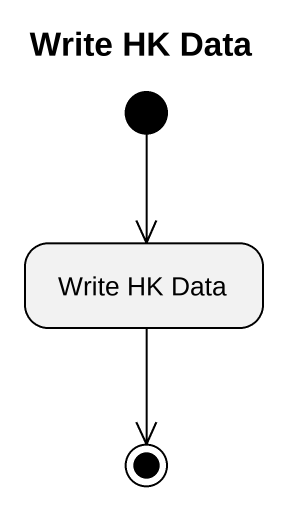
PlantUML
@startuml
title Write HK Data
hide empty description
state "Write HK Data" as Write_HK_Data
[*] --> Write_HK_Data
Write_HK_Data --> [*]
@enduml
